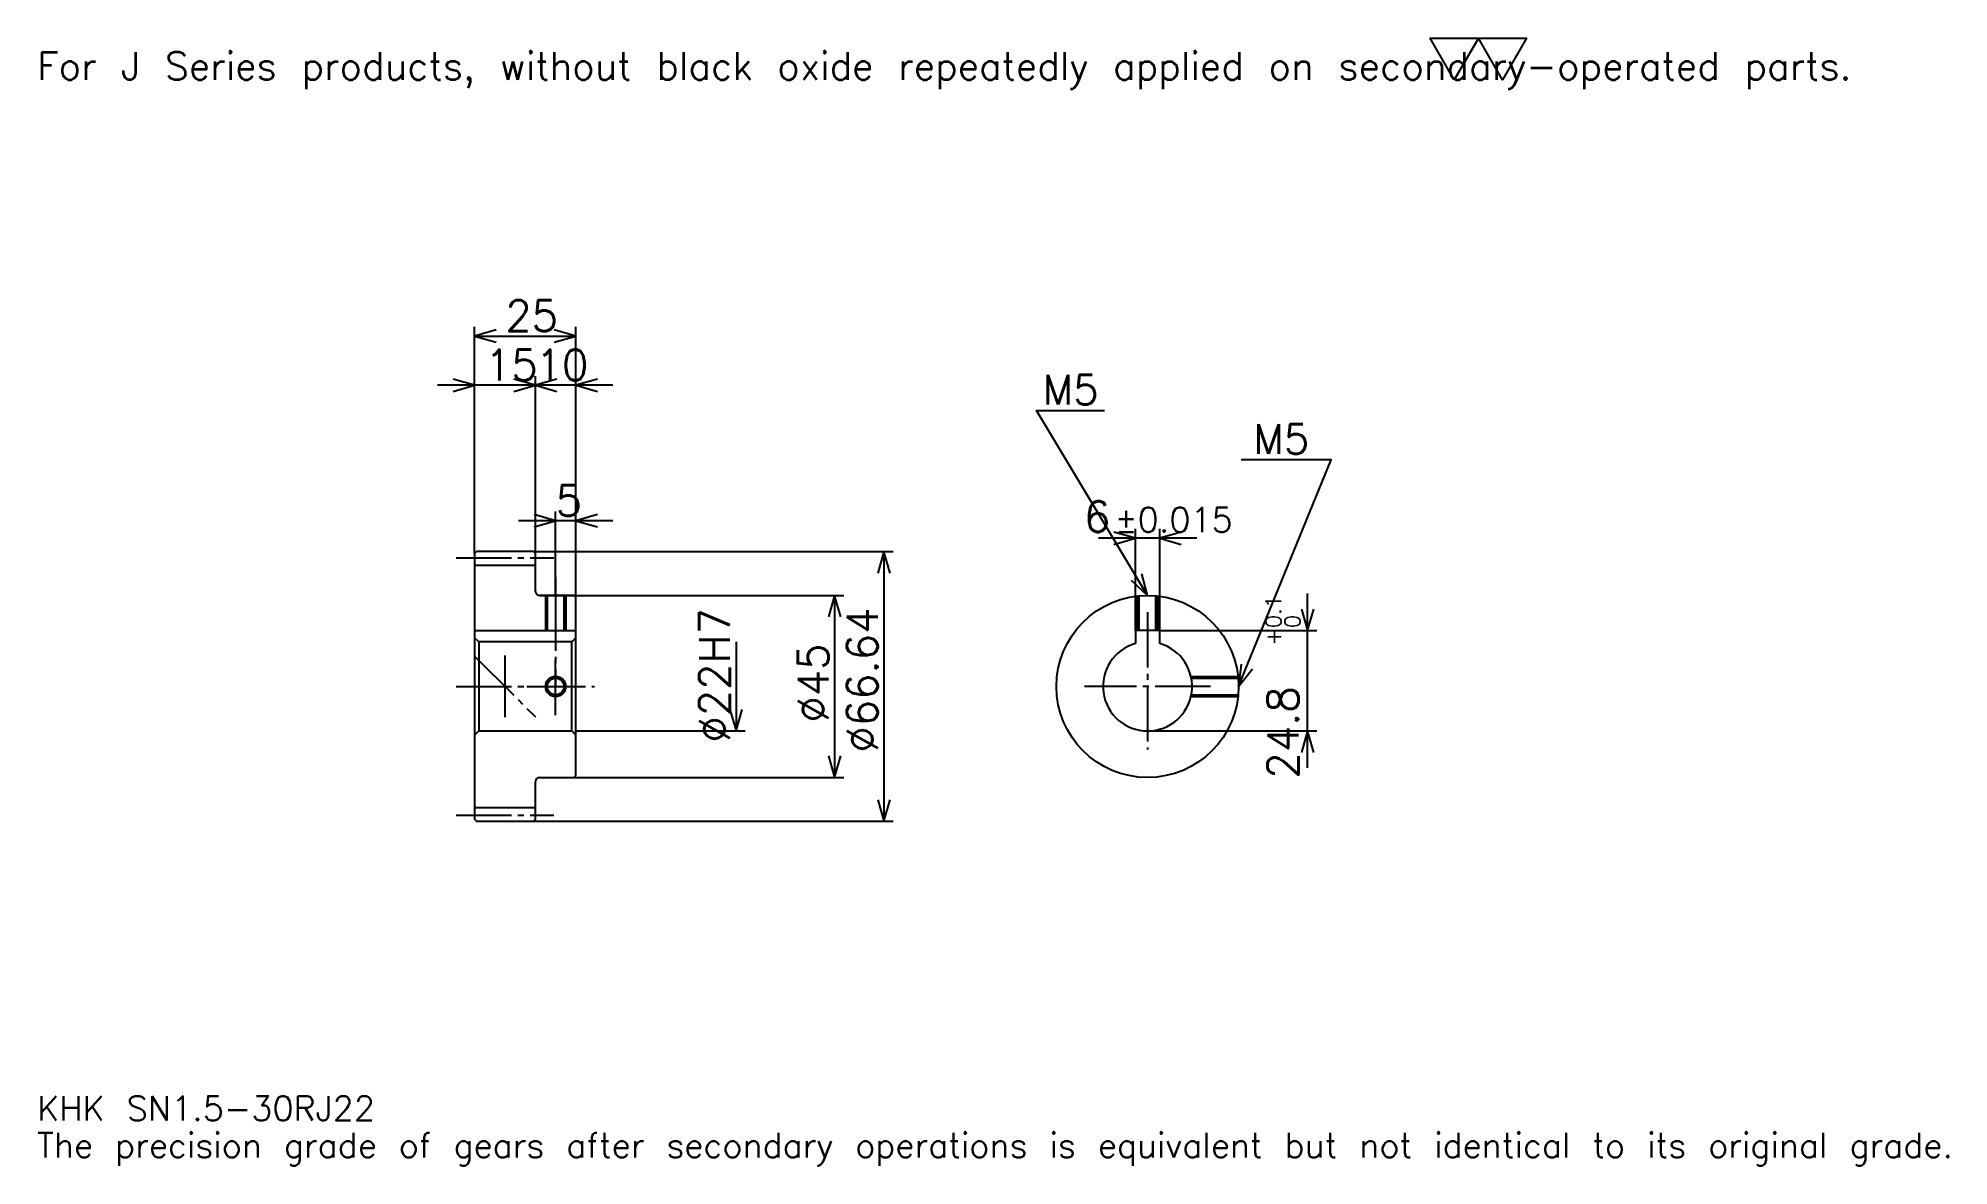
# Model space of a CAD drawing. Extents: x 15 to 487, y 6 to 284.
import ezdxf

# ---------------------------------------------------------------- set-up
doc = ezdxf.new("R2010")
doc.units = 0
doc.linetypes.add('DASHDOT', pattern=[18.260869, 13.695652, -1.521739, 1.521739, -1.521739])
doc.layers.get('0').update_dxf_attribs({"linetype": 'CONTINUOUS'})
doc.layers.add('DASHDOT', color=6, linetype='DASHDOT')
doc.styles.add('KANJI', font='TXT', dxfattribs={"bigfont": 'BIGFONT'})

msp = doc.modelspace()

# ---------------------------------------------------------------- linework, layer by layer
at = {"color": 5}
for p, q in [((123.260864, 157.341553), (123.260864, 212.885025)), ((148.260864, 157.341553), (148.260864, 212.885025)), ((123.260864, 210.602417), (148.260864, 210.602417)), ((147.391296, 198.428497), (114.130432, 198.428497)), ((157.391296, 198.428497), (129.130432, 198.428497)), ((138.260864, 157.341553), (138.260864, 200.711121)), ((143.260864, 157.341553), (143.260864, 167.232849)), ((157.391296, 164.950241), (134.130432, 164.950241)), ((301.586945, 160.647827), (277.32608, 160.647827)), ((286.456512, 137.821747), (286.456512, 162.930435)), ((292.456512, 137.821747), (292.456512, 162.930435)), ((123.260864, 156.841553), (123.260864, 157.341553)), ((137.760864, 157.341553), (148.260864, 157.341553)), ((138.260864, 156.841553), (138.260864, 157.341553)), ((143.260864, 146.521744), (143.260864, 157.341553)), ((143.260864, 146.521744), (143.260864, 157.341553)), ((148.260864, 157.341553), (226.630432, 157.341553)), ((148.260864, 146.021744), (148.260864, 157.341553)), ((224.347824, 157.341553), (224.347824, 90.701935)), ((139.260864, 146.521744), (148.260864, 146.521744)), ((148.260864, 146.521744), (214.456512, 146.521744)), ((212.173904, 146.521744), (212.173904, 101.521744)), ((328.978271, 103.891312), (328.978271, 146.952179)), ((292.456512, 137.821747), (331.260864, 137.821747)), ((187.82608, 135.021744), (187.82608, 113.021744)), ((148.260864, 113.021744), (190.108688, 113.021744)), ((289.456512, 113.021744), (331.260864, 113.021744)), ((139.260864, 101.521744), (148.260864, 101.521744)), ((148.260864, 101.521744), (214.456512, 101.521744)), ((137.760864, 90.701935), (148.260864, 90.701935)), ((148.260864, 90.701935), (226.630432, 90.701935))]:
    msp.add_line(p, q, dxfattribs=at)
at = {"color": 4}
for p, q in [((123.260864, 153.966553), (138.260864, 153.966553)), ((123.260864, 137.821747), (148.260864, 137.821747)), ((124.260864, 135.021744), (124.260864, 113.021744)), ((147.260864, 135.021744), (148.260864, 136.021744)), ((147.260864, 113.021744), (148.260864, 112.021744)), ((123.260864, 94.076935), (138.260864, 94.076935))]:
    msp.add_line(p, q, dxfattribs=at)
at = {"color": 7}
msp.add_line((130.760864, 131.630432), (130.760864, 116.413048), dxfattribs=at)
msp.add_lwpolyline([(365.217377, 273.913055), (359.282593, 284.200012), (383.021729, 284.200012), (377.086945, 273.913055), (371.152161, 284.200012), (365.217377, 273.913055)], dxfattribs=at)
at = {"color": 5}
for points in [[(128.586945, 212.124146), (123.260864, 210.602417), (128.586945, 209.080688)], [(142.934784, 209.080688), (148.260864, 210.602417), (142.934784, 212.124146)], [(117.934776, 196.906769), (123.260864, 198.428497), (117.934776, 199.950241)], [(132.934784, 196.906769), (138.260864, 198.428497), (132.934784, 199.950241)], [(143.586945, 199.950241), (138.260864, 198.428497), (143.586945, 196.906769)], [(153.586945, 199.950241), (148.260864, 198.428497), (153.586945, 196.906769)], [(289.456512, 146.521744), (262.065216, 192.17392), (278.804321, 192.17392)], [(311.956512, 124.021744), (334.782593, 180), (312.565247, 180)], [(137.934784, 163.428497), (143.260864, 164.950241), (137.934784, 166.471985)], [(153.586945, 166.471985), (148.260864, 164.950241), (153.586945, 163.428497)], [(281.130432, 159.126099), (286.456512, 160.647827), (281.130432, 162.169571)], [(297.782593, 162.169571), (292.456512, 160.647827), (297.782593, 159.126099)], [(225.869568, 152.015457), (224.347824, 157.341553), (222.82608, 152.015457)], [(285.411377, 150.305893), (289.456512, 146.521744), (288.021149, 151.87175)], [(213.695648, 141.195648), (212.173904, 146.521744), (210.652161, 141.195648)], [(327.456512, 143.147827), (328.978271, 137.821747), (330.5, 143.147827)], [(312.558472, 129.528152), (311.956512, 124.021744), (315.376648, 128.378983)], [(186.304337, 118.347832), (187.82608, 113.021744), (189.347809, 118.347832)], [(330.5, 107.695656), (328.978271, 113.021744), (327.456512, 107.695656)], [(210.652161, 106.847832), (212.173904, 101.521744), (213.695648, 106.847832)], [(222.82608, 96.02803), (224.347824, 90.701935), (225.869568, 96.02803)]]:
    msp.add_lwpolyline(points, dxfattribs=at)
at = {"color": 4}
for points in [[(138.260864, 147.521744), (138.260864, 156.841553), (137.760864, 157.341553), (123.760864, 157.341553), (123.260864, 156.841553), (123.260864, 112.021744)], [(139.260864, 101.521744), (147.760864, 101.521744), (148.260864, 102.021744), (148.260864, 146.021744), (147.760864, 146.521744), (139.260864, 146.521744)], [(140.760864, 146.521744), (140.760864, 137.821747)], [(141.195862, 146.521744), (141.195862, 137.821747)], [(145.325867, 146.521744), (145.325867, 137.821747)], [(145.760864, 146.521744), (145.760864, 137.821747)], [(286.956512, 137.821747), (286.956512, 146.382416)], [(287.39151, 137.821747), (287.39151, 146.426788)], [(291.521515, 137.821747), (291.521515, 146.426788)], [(291.956512, 137.821747), (291.956512, 146.382416)], [(292.456512, 134.604752), (292.456512, 137.821747), (286.456512, 137.821747), (286.456512, 134.604752)], [(123.260864, 112.021744), (124.260864, 113.021744), (147.260864, 113.021744), (147.260864, 135.021744), (124.260864, 135.021744), (123.260864, 136.021744)], [(300.16864, 126.521744), (311.8172, 126.521744)], [(300.260925, 126.086746), (311.861572, 126.086746)], [(300.16864, 121.521744), (311.8172, 121.521744)], [(300.260925, 121.956741), (311.861572, 121.956741)], [(123.260864, 112.021744), (123.260864, 91.201935), (123.760864, 90.701935), (137.760864, 90.701935), (138.260864, 91.201935), (138.260864, 100.521744)]]:
    msp.add_lwpolyline(points, dxfattribs=at)
for centre, radius in [((289.456512, 124.021744), 22.5), ((143.260864, 124.021744), 2.065)]:
    msp.add_circle(centre, radius, dxfattribs=at)
at = {"color": 7}
msp.add_circle((143.260864, 124.021744), 2.5, dxfattribs=at)
at = {"color": 4}
for centre, radius, start, end in [((139.260864, 147.521744), 1, 180, 270), ((289.456512, 124.021744), 11, 105.82662089, 74.17337911), ((139.260864, 100.521744), 1, 90, 180)]:
    msp.add_arc(centre, radius, start, end, dxfattribs=at)
at = {"layer": 'DASHDOT', "color": 7}
for p, q in [((118.695648, 155.841553), (142.82608, 155.841553)), ((143.260864, 146.521744), (143.260864, 124.021744)), ((289.456512, 142.386963), (289.456512, 108.456528)), ((123.260864, 131.521744), (138.260864, 116.521744)), ((118.695648, 124.021744), (152.82608, 124.021744)), ((305.021729, 124.021744), (273.891296, 124.021744)), ((118.695648, 92.201935), (142.82608, 92.201935))]:
    msp.add_line(p, q, dxfattribs=at)
for points in [[(143.260864, 151.08696), (143.260864, 133.256531)], [(143.260864, 116.956528), (143.260864, 131.08696)], [(136.195648, 124.021744), (150.32608, 124.021744)]]:
    msp.add_lwpolyline(points, dxfattribs=at)

# ---------------------------------------------------------------- texts
at = {"color": 7, "style": 'KANJI'}
for s, height, p in [('For J Series products, without black oxide repeatedly applied on secondary-operated parts.', 6.847826, (15.217391, 273.913055)), ('25', 7.608696, (130.815216, 211.819809)), ('15', 7.608696, (125.815208, 199.645905)), ('10', 7.608696, (138.315216, 199.645905)), ('M5', 7.304348, (263.586945, 193.695648)), ('M5', 7.304348, (315.608704, 181.521744)), ('5', 7.608696, (143.28804, 166.167633)), ('6', 7.608696, (273.750671, 162.169571)), ('%%p0.015', 6.086957, (281.282349, 162.169571)), ('KHK SN1.5-30RJ22', 6.086957, (15.217391, 16.73913)), ('The precision grade of gears after secondary operations is equivalent but not identical to its original grade.', 6.086957, (15.217391, 7.608696))]:
    msp.add_text(s, height=height, dxfattribs=at).set_placement(p)
for s, height, p in [('%%c22H7', 7.608696, (186.304337, 110.135872)), ('%%c66.64', 7.608696, (222.82608, 107.663048)), ('0.1', 3.804348, (322.434784, 138.440948)), ('+', 3.804348, (322.434784, 134.180069)), ('0', 3.804348, (327.152161, 138.440948)), ('%%c45', 7.608696, (210.652161, 115.081528)), ('24.8', 7.608696, (326.695648, 101.246628))]:
    msp.add_text(s, height=height, rotation=90, dxfattribs=at).set_placement(p)

doc.saveas('drawing.dxf')
